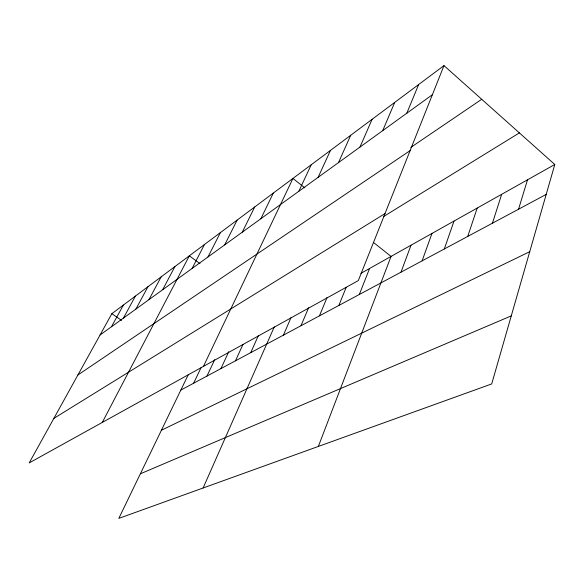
<?xml version="1.0" encoding="UTF-8"?>
<svg xmlns="http://www.w3.org/2000/svg" width="584" height="584" viewBox="0 0 584 584"><rect width="100%" height="100%" fill="white"/><g stroke="black" fill="none" stroke-linecap="round" stroke-linejoin="round"><path stroke-width="0.88" d="M443.986 65.612L358.306 280.59L29.2 462.922L111.858 313.674L443.986 65.612L554.8 164.491L491.706 383.929L118.815 518.388L188.128 374.979M518.556 209.211L527.491 179.821M492.436 223.197L501.671 194.319M467.726 236.432L477.208 208.05M444.314 248.966L454.009 221.081M422.101 260.865L431.97 233.447M400.996 272.173L411.012 245.214M318.36 446.431L391.054 256.42L373.322 242.323M359.321 294.489L369.577 268.479M338.859 305.447L346.195 287.328M406.807 113.216L418.633 84.556M319.441 315.849L327.069 297.468M382.71 130.641L394.711 102.419M300.979 325.733L308.644 307.688M283.415 335.143L291 317.638M359.963 147.08L372.11 119.297M203.108 487.99L274.283 326.901M338.472 162.622L350.721 135.269M250.718 352.656L258.318 335.749M318.119 177.339L330.456 150.409M235.476 360.817L242.973 344.429M220.913 368.613L228.767 351.699M298.833 191.282L311.221 164.776M206.97 376.081L214.708 359.649M203.444 366.387L292.942 178.427L304.79 187.844M193.625 383.235L200.947 367.876M260.865 218.737L273.312 193.092M242.28 232.169L254.726 206.97M224.679 244.9L237.104 220.132M207.977 256.975L220.372 232.629M192.114 268.443L204.466 244.506M102.288 422.429L189.326 255.814L199.976 263.639M162.666 289.73L174.893 266.596M148.971 299.636L161.133 276.874M135.904 309.082L147.986 286.693M123.414 318.112L135.415 296.081M111.471 326.748L123.385 305.067M100.039 335.012L432.386 94.718M410.815 147.409L481.727 99.287M77.906 374.979L410.107 150.628M53.859 418.399L385.017 213.569M383.505 216.584L519.388 132.889M360.956 273.319L554.8 164.491M180.828 390.083L546.201 194.406M161.418 430.24L529.732 251.689M140.364 473.799L511.27 315.893M111.858 313.674L121.545 320.382"/></g></svg>
